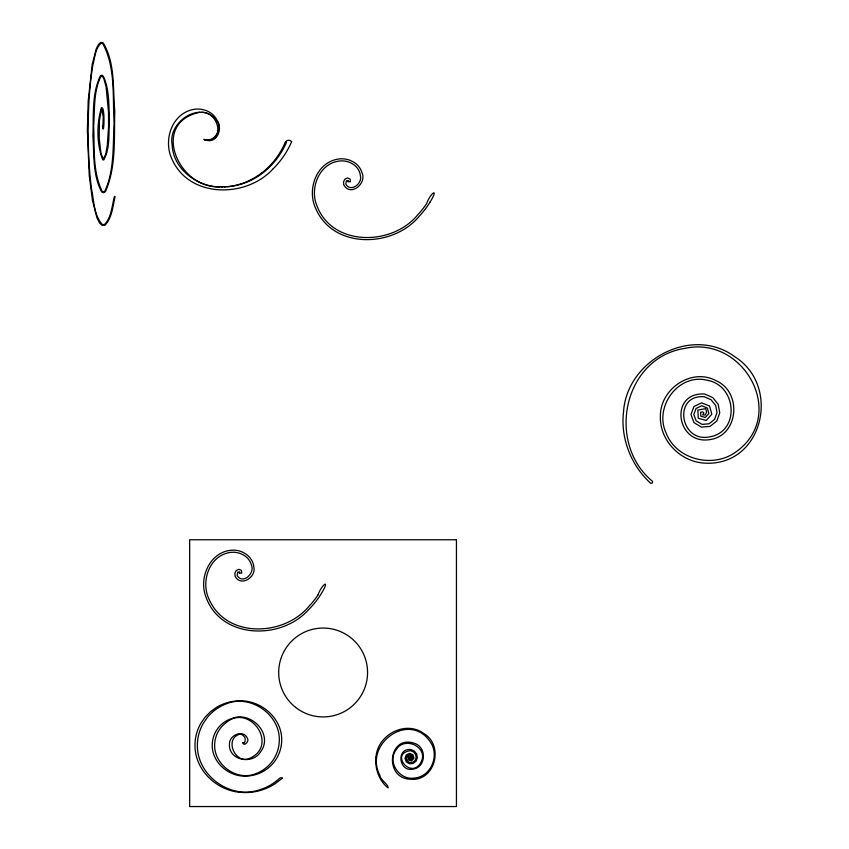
<?xml version="1.0" encoding="UTF-8"?>
<svg xmlns="http://www.w3.org/2000/svg" width="849" height="849" viewBox="0 0 849 849"><rect width="100%" height="100%" fill="white"/><g stroke="black" fill="none" stroke-linecap="round" stroke-linejoin="round"><path stroke-width="1.27" d="M242.729 742.663C245.117 745.178 246.465 737.187 243.631 736.03A6.941 6.941 0 0 0 240.373 734.056L239.853 733.961L240.373 734.056C223.372 738.099 235.322 765.596 250.253 758.104C278.854 744.679 249.373 702.94 226.099 722.679A27.826 27.826 0 0 0 214.776 742.726C212.462 763.591 235.99 781.653 255.507 773.779A35.987 35.987 0 0 0 279.268 741.474C280.934 714.518 249.744 693.113 225.187 704.299A44.71 44.71 0 0 0 207.474 717.256L203.219 723.401A43.798 43.798 0 0 0 197.393 745.093C196.841 774.776 228.731 798.58 257.077 790.578A53.37 53.37 0 0 0 279.799 778.13L280.435 777.843A8.331 8.331 0 0 1 281.889 777.854L282.568 778.055L275.193 783.659A54.347 54.347 0 0 1 241.816 792.435C217.238 791.321 194.686 770.266 194.983 745.093A43.872 43.872 0 0 1 200.81 723.369L205.087 717.203L210.308 711.865L216.325 707.482A45.453 45.453 0 0 1 237.211 700.934C259.943 698.876 282.94 717.978 281.666 741.474A35.966 35.966 0 0 1 272.55 763.92A36.496 36.496 0 0 1 246.157 776.092C228.148 777.058 210.488 761.256 212.356 742.716A27.911 27.911 0 0 1 231.894 718.498C251.325 710.411 274.259 734.756 260.187 752.373C252.089 764.928 228.392 760.279 229.442 744.17C229.071 735.234 243.037 728.994 247.314 738.057C249.786 740.997 243.981 747.109 242.782 742.811M102.538 126.204C103.833 138.291 105.287 108.152 101.944 107.727L101.424 107.738C96.584 124.05 96.531 143.948 102.782 159.835L103.727 159.93C110.55 148.076 108.417 132.794 109.425 119.529C108.661 105.064 109.617 89.474 103.249 76.113L101.88 75.168L100.479 75.657C91.49 94.006 93.836 115.952 92.881 135.893C94.26 154.55 92.53 175.234 101.774 192.097L103.61 192.776L105.467 191.577C116.472 166.553 113.968 137.708 114.795 110.932C112.694 88.381 115.368 62.624 103.069 42.737L100.766 42.45L98.473 44.509L96.234 48.902L92.223 64.322L88.2 100.967L87.362 130.767L89.241 175.51L92.477 200.406L96.956 217.8L99.535 222.958L102.23 225.463L104.989 225.218C112.142 217.779 112.673 206.54 115.04 196.989L114.806 196.236L114.297 196.841C111.962 206.158 111.484 217.121 104.618 224.476L102.506 224.667C93.645 215.264 94.069 200.608 91.437 188.616C89.06 169.429 88.19 150.093 88.126 130.767C88.285 108.608 89.23 86.354 92.976 64.46C94.982 57.35 95.205 48.499 101.02 43.257L102.676 43.458C115.825 67.315 112.514 97.073 114.116 123.54C112.821 145.986 114.488 170.182 104.894 191.025L103.514 191.927L102.262 191.46C92.371 171.54 94.6 147.737 93.645 126.034C94.876 109.542 93.326 91.405 100.957 76.304L102.665 76.643L103.843 78.713L106.061 86.704L108.534 112.333L108.587 126.607L107.303 145.243L105.785 153.924L103.451 159.134L101.031 153.945L99.206 138.016L99.418 120.654L101.604 108.502L103.207 116.748L102.878 127.477L102.538 126.204A3.821 3.821 0 0 1 102.527 125.758M430.05 202.104C439.527 186.642 430.401 192.872 426.707 203.484A82.533 82.533 0 0 1 417.676 214.882C392.142 246.168 331.895 246.942 316.709 205.203C309.333 187.173 320.211 161.65 341.33 160.896C350.138 160.461 359.583 166.637 360.432 175.87C362.449 183.777 350.595 192.627 345.787 184.148L346.371 180.805L348.302 180.54L347.973 181.686M318.046 594.852C321.739 584.239 330.866 578.01 321.389 593.472A84.624 84.624 0 0 1 308.442 609.815C281.337 640.379 221.133 639.286 206.074 597.25C198.188 577.957 210.117 550.895 232.615 550.184C242.496 549.696 252.938 556.753 253.851 567.068C256.302 577.384 240.543 587.221 235.088 576.184L234.844 573.245L236.16 570.602L238.781 569.329L241.466 570.379L241.71 573.149L239.312 573.054M273.187 168.686C246.635 198.295 189.03 198.592 171.891 158.922C163.422 141.019 171.105 115.294 191.471 109.892C200.99 107.197 212.579 110.975 217.036 120.218C223.202 128.295 217.004 143.98 205.787 140.074M262.161 172.549C252.079 180.444 239.768 185.613 226.97 186.684M239.46 573.043L239.641 571.908L237.699 572.173L237.126 575.516C242.984 584.929 255.411 572.99 251.304 564.691C248.778 555.766 238.686 551.043 229.93 552.497C209.13 555.681 200.544 581.682 209.056 599.235C226.28 638.639 283.937 636.58 309.015 606.25A82.533 82.533 0 0 0 318.035 594.841M199.833 112.259C149.657 122.702 178.449 189.285 219.965 186.801M224.232 186.844C238.41 186.684 252.27 181.24 263.392 172.549A78.267 78.267 0 0 0 286.495 142.314M221.483 186.886L225.452 186.844M222.703 186.886C198.666 187.958 173.249 170.023 172.114 144.818C167.508 120.516 203.516 98.686 217.928 122.532M348.122 181.675L350.372 181.782L350.128 179.012L347.453 177.961L344.821 179.235L343.505 181.866L343.76 184.817C350.361 197.095 367.065 183.575 361.992 172.761C359.201 162.849 348.069 157.436 338.305 159.06C316.168 162.361 306.722 189.932 315.796 208.674C333.508 249.479 393.172 247.759 419.183 216.315A85.08 85.08 0 0 0 430.04 202.104M201.351 112.365C218.968 111.081 226.131 143.449 204.556 140.074M203.834 139.289C213.226 142.993 221.218 131.51 218.087 123.009M285.37 142.356A3.651 3.651 0 0 1 291.663 141.772M285.275 142.314A78.267 78.267 0 0 1 262.235 172.634M291.621 141.751A86.449 86.449 0 0 1 273.219 168.728M375.99 757.085C374.664 768.409 379.142 780.868 388.046 787.936C388.471 784.041 379.981 780.051 379.821 775.095C363.181 743.682 410.152 710.358 430.666 742.461C439.655 755.897 430.814 776.984 414.174 778.087C399.242 780.411 386.592 761.574 396.462 749.317C405.164 735.584 429.361 747.767 420.786 762.667C410.619 779.923 389.5 752.798 410.672 750.707L413.601 751.991L415.607 754.453L416.169 757.541L415.129 760.46L412.731 762.36L409.738 762.604L407.212 761.075L406.204 758.38L407.17 755.748L409.621 754.581L412.02 755.568L412.678 757.924L411.16 759.622L409.218 759.07L409.144 757.404L410.099 757.223L410.014 758.518L411.128 758.592L411.309 755.833L407.945 756.448L408.114 759.951L411.542 760.916L413.951 758.221L412.975 754.719L409.579 753.328L406.257 754.92L404.973 758.38L406.278 761.85L409.462 763.771L413.166 763.474L416.095 761.15L417.358 757.637L416.679 753.965L414.323 751.057L410.884 749.55C396.069 747.852 398.69 771.847 412.593 769.215C425.445 767.942 427.185 748.86 415.883 743.873C388.555 732.666 383.016 778.48 410.502 779.244C435.049 781.78 444.292 745.613 423.991 733.621C405.589 719.846 377.444 734.852 375.99 757.085M623.559 411.563C620.332 437.882 630.892 465.029 650.302 482.932A1.337 1.337 0 0 0 652.181 482.964A1.337 1.337 0 0 0 652.212 481.075C606.08 442.658 623.378 357.387 685.472 348.27C744.064 335.631 787.978 415.352 735.68 452.103C712.757 468.701 676.027 459.691 665.903 432.534C653.985 406.459 678.712 372.796 707.493 380.32C737.208 385.711 740.424 432.863 708.395 437.086C679.911 441.756 673.013 394.382 704.203 396.738L711.027 399.72L715.675 405.451L717.002 412.625L714.561 419.406L709 423.81L702.038 424.383L696.169 420.839L693.813 414.567L696.074 408.465L701.752 405.748L707.334 408.029L708.873 413.516L705.349 417.453L700.818 416.19L700.648 412.285L702.887 411.871L703.832 413.028L702.685 414.885L705.264 415.055L706.591 412.168L705.689 408.645L697.878 410.088L698.249 418.239L706.241 420.467L711.823 414.206L709.552 406.055L701.667 402.829L693.951 406.522L690.969 414.577L694.004 422.643L701.391 427.111L710.019 426.41L716.821 421.019L719.75 412.847L718.18 404.294L712.693 397.534L704.712 394.042C669.171 391.813 675.963 444.006 708.682 439.771C738.566 436.811 742.61 392.44 716.333 380.819C691.638 367.267 659.928 388.959 660.384 416.307C659.535 440.344 680.155 461.463 703.81 463.076C762.381 467.417 781.833 386.911 735.181 356.994C692.381 324.944 626.933 359.859 623.559 411.563M456.444 539.762L189.656 539.762L189.656 806.55L456.444 806.55L456.444 539.762M295.601 707.376A44.435 44.435 0 0 0 367.097 678.903A44.435 44.435 0 0 0 306.691 631.21A44.435 44.435 0 0 0 295.601 707.376"/></g></svg>
